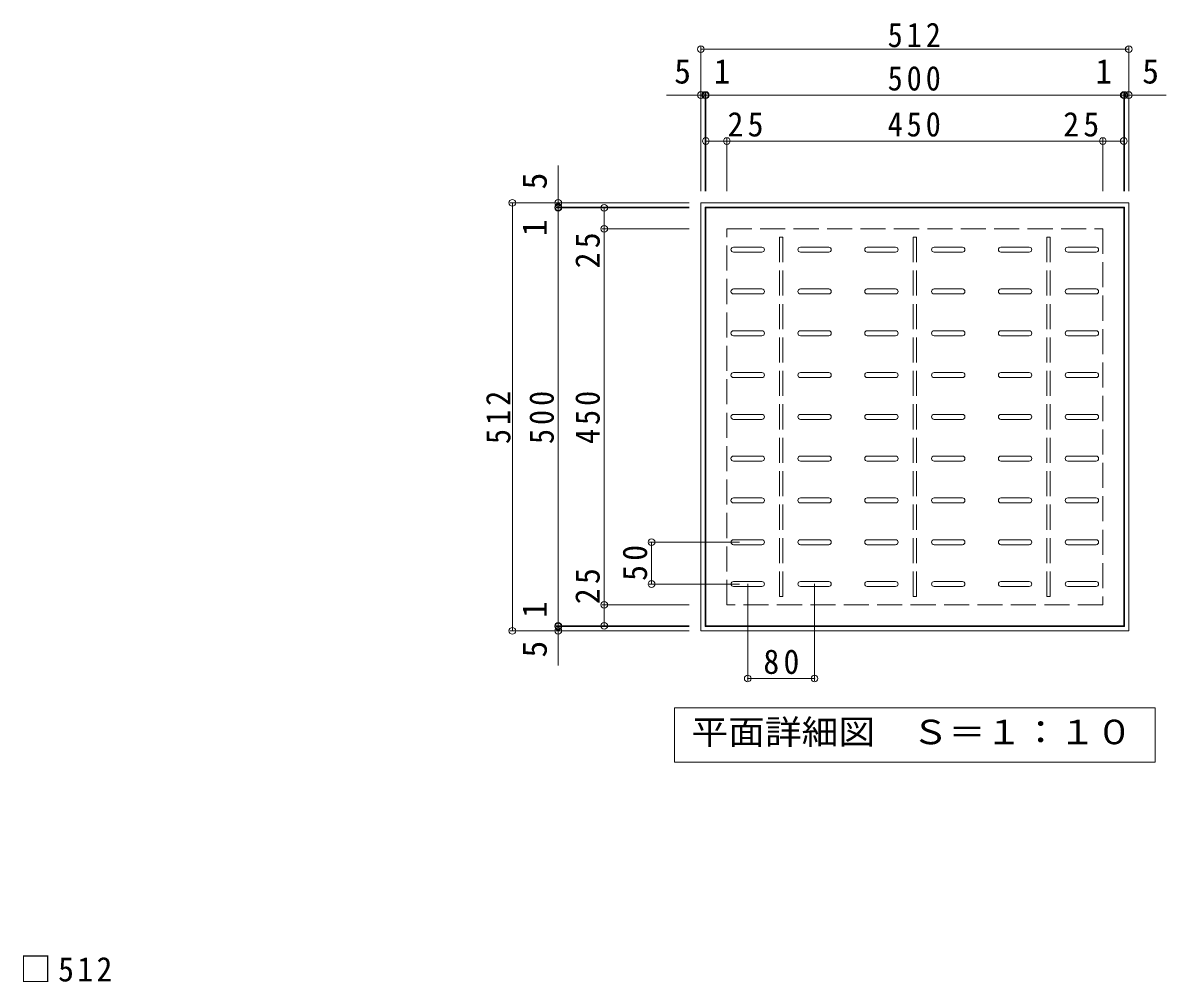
# Model space of a CAD drawing. Units: millimetres, scale not verified. Extents: x -1645 to 1573, y -1377 to 1207.
# Drawn here: x -1129 to 239, y 60 to 1207 of the extents above; entities that cross this region are included whole.
import ezdxf
from ezdxf.enums import TextEntityAlignment as Align

# ---------------------------------------------------------------- set-up
doc = ezdxf.new("R2010")
doc.units = ezdxf.units.MM
doc.header["$LTSCALE"] = 10
doc.header["$PDMODE"] = 32
doc.header["$PDSIZE"] = 8
doc.linetypes.add('DASHED3', pattern=[4, 3, -1])
for name, color, linetype, lineweight in [('C-1', 2, 'Continuous', 9), ('C-2', 3, 'Continuous', 9), ('C-4', 7, 'Continuous', 9), ('C-5', 7, 'Continuous', 9), ('C-A', 3, 'Continuous', 9), ('C-B', 6, 'DASHED3', 9), ('D-4', 7, 'Continuous', 9)]:
    doc.layers.add(name, color=color, linetype=linetype, lineweight=lineweight)
doc.styles.add('ＭＳ ゴシック', font='')
doc.styles.get('ＭＳ ゴシック').set_extended_font_data('MS Gothic')

msp = doc.modelspace()

# ---------------------------------------------------------------- linework, layer by layer
at = {"layer": 'C-1'}
for p, q in [((189.45, 987.11), (-312.55, 987.11)), ((-312.55, 485.11), (-312.55, 987.11)), ((194.45, 480.11), (194.45, 992.11)), ((-317.55, 480.11), (194.45, 480.11))]:
    msp.add_line(p, q, dxfattribs=at)
for points in [[(194.45, 992.11), (-317.55, 992.11), (-317.55, 480.11)], [(189.45, 987.11), (189.45, 485.11), (-312.55, 485.11)]]:
    msp.add_lwpolyline(points, dxfattribs=at)
at = {"layer": 'C-1', "linetype": 'DASHED3'}
msp.add_lwpolyline([(163.45, 961.11), (163.45, 511.11), (-286.55, 511.11), (-286.55, 961.11)], close=True, dxfattribs=at)
at = {"layer": 'C-2'}
for p in [(-311.55, 486.11), (188.45, 986.11)]:
    msp.add_line(p, (-311.55, 986.11), dxfattribs=at)
msp.add_lwpolyline([(188.45, 986.11), (188.45, 486.11), (-311.55, 486.11)], dxfattribs=at)
at = {"layer": 'C-4'}
for p, q in [((-317.55, 1006.11), (-317.55, 1179.11)), ((194.45, 1006.11), (194.45, 1179.11)), ((-317.55, 1176.11), (194.45, 1176.11)), ((-312.55, 1006.11), (-312.55, 1124.11)), ((-311.55, 1006.11), (-311.55, 1124.11)), ((188.45, 1006.11), (188.45, 1124.11)), ((189.45, 1006.11), (189.45, 1124.11)), ((-312.55, 1121.11), (-358.87, 1121.11)), ((-311.55, 1121.11), (-312.55, 1121.11)), ((-311.55, 1121.11), (188.45, 1121.11)), ((188.45, 1121.11), (189.45, 1121.11)), ((189.45, 1121.11), (239.2, 1121.11)), ((-286.55, 1006.11), (-286.55, 1069.11)), ((163.45, 1006.11), (163.45, 1069.11)), ((-311.55, 1066.11), (-286.55, 1066.11)), ((-286.55, 1066.11), (163.45, 1066.11)), ((163.45, 1066.11), (188.45, 1066.11)), ((-488.21, 987.11), (-488.21, 1036.86)), ((-331.55, 992.11), (-546.21, 992.11)), ((-543.21, 480.11), (-543.21, 992.11)), ((-331.55, 987.11), (-491.21, 987.11)), ((-331.55, 986.11), (-491.21, 986.11)), ((-488.21, 986.11), (-488.21, 987.11)), ((-488.21, 486.11), (-488.21, 986.11)), ((-433.21, 961.11), (-433.21, 986.11)), ((-331.55, 961.11), (-436.21, 961.11)), ((-433.21, 511.11), (-433.21, 961.11)), ((-271.38, 586.11), (-379.55, 586.11)), ((-376.55, 586.11), (-376.55, 536.11)), ((-271.38, 536.11), (-379.55, 536.11)), ((-261.55, 536.51), (-261.55, 420.11)), ((-181.55, 536.51), (-181.55, 420.11)), ((-331.55, 511.11), (-436.21, 511.11)), ((-433.21, 486.11), (-433.21, 511.11)), ((-331.55, 480.11), (-546.21, 480.11)), ((-331.55, 486.11), (-491.21, 486.11)), ((-331.55, 485.11), (-491.21, 485.11)), ((-488.21, 486.11), (-488.21, 485.11)), ((-488.21, 485.11), (-488.21, 438.79)), ((-261.55, 423.11), (-181.55, 423.11))]:
    msp.add_line(p, q, dxfattribs=at)
for p in [(-317.55, 1176.11), (194.45, 1176.11), (-317.55, 1121.11), (-312.55, 1121.11), (-311.55, 1121.11), (188.45, 1121.11), (189.45, 1121.11), (194.45, 1121.11), (-311.55, 1066.11), (-286.55, 1066.11), (163.45, 1066.11), (188.45, 1066.11), (-543.21, 992.11), (-488.21, 992.11), (-488.21, 987.11), (-488.21, 986.11), (-433.21, 986.11), (-433.21, 961.11), (-376.55, 586.11), (-376.55, 536.11), (-433.21, 511.11), (-543.21, 480.11), (-488.21, 486.11), (-488.21, 485.11), (-488.21, 480.11), (-433.21, 486.11), (-261.55, 423.11), (-181.55, 423.11)]:
    msp.add_point(p, dxfattribs=at)
at = {"layer": 'C-5'}
for p, q in [((-349.05, 388.11), (225.95, 388.11)), ((-349.05, 323.11), (-349.05, 388.11))]:
    msp.add_line(p, q, dxfattribs=at)
msp.add_lwpolyline([(225.95, 388.11), (225.95, 323.11), (-349.05, 323.11)], dxfattribs=at)
at = {"layer": 'C-A'}
for p, q in [((-278.55, 939.11), (-244.55, 939.11)), ((-278.55, 933.11), (-244.55, 933.11)), ((-198.55, 939.11), (-164.55, 939.11)), ((-198.55, 933.11), (-164.55, 933.11)), ((-118.55, 939.11), (-84.55, 939.11)), ((-118.55, 933.11), (-84.55, 933.11)), ((-38.55, 939.11), (-4.55, 939.11)), ((-38.55, 933.11), (-4.55, 933.11)), ((41.45, 939.11), (75.45, 939.11)), ((41.45, 933.11), (75.45, 933.11)), ((121.45, 939.11), (155.45, 939.11)), ((121.45, 933.11), (155.45, 933.11)), ((-278.55, 889.11), (-244.55, 889.11)), ((-278.55, 883.11), (-244.55, 883.11)), ((-198.55, 889.11), (-164.55, 889.11)), ((-198.55, 883.11), (-164.55, 883.11)), ((-118.55, 889.11), (-84.55, 889.11)), ((-118.55, 883.11), (-84.55, 883.11)), ((-38.55, 889.11), (-4.55, 889.11)), ((-38.55, 883.11), (-4.55, 883.11)), ((41.45, 889.11), (75.45, 889.11)), ((41.45, 883.11), (75.45, 883.11)), ((121.45, 889.11), (155.45, 889.11)), ((121.45, 883.11), (155.45, 883.11)), ((-278.55, 839.11), (-244.55, 839.11)), ((-198.55, 839.11), (-164.55, 839.11)), ((-118.55, 839.11), (-84.55, 839.11)), ((-38.55, 839.11), (-4.55, 839.11)), ((41.45, 839.11), (75.45, 839.11)), ((121.45, 839.11), (155.45, 839.11)), ((-278.55, 833.11), (-244.55, 833.11)), ((-198.55, 833.11), (-164.55, 833.11)), ((-118.55, 833.11), (-84.55, 833.11)), ((-38.55, 833.11), (-4.55, 833.11)), ((41.45, 833.11), (75.45, 833.11)), ((121.45, 833.11), (155.45, 833.11)), ((-278.55, 789.11), (-244.55, 789.11)), ((-278.55, 783.11), (-244.55, 783.11)), ((-198.55, 789.11), (-164.55, 789.11)), ((-198.55, 783.11), (-164.55, 783.11)), ((-118.55, 789.11), (-84.55, 789.11)), ((-118.55, 783.11), (-84.55, 783.11)), ((-38.55, 789.11), (-4.55, 789.11)), ((-38.55, 783.11), (-4.55, 783.11)), ((41.45, 789.11), (75.45, 789.11)), ((41.45, 783.11), (75.45, 783.11)), ((121.45, 789.11), (155.45, 789.11)), ((121.45, 783.11), (155.45, 783.11)), ((-278.55, 739.11), (-244.55, 739.11)), ((-198.55, 739.11), (-164.55, 739.11)), ((-118.55, 739.11), (-84.55, 739.11)), ((-38.55, 739.11), (-4.55, 739.11)), ((41.45, 739.11), (75.45, 739.11)), ((121.45, 739.11), (155.45, 739.11)), ((-278.55, 733.11), (-244.55, 733.11)), ((-198.55, 733.11), (-164.55, 733.11)), ((-118.55, 733.11), (-84.55, 733.11)), ((-38.55, 733.11), (-4.55, 733.11)), ((41.45, 733.11), (75.45, 733.11)), ((121.45, 733.11), (155.45, 733.11)), ((-278.55, 689.11), (-244.55, 689.11)), ((-198.55, 689.11), (-164.55, 689.11)), ((-118.55, 689.11), (-84.55, 689.11)), ((-38.55, 689.11), (-4.55, 689.11)), ((41.45, 689.11), (75.45, 689.11)), ((121.45, 689.11), (155.45, 689.11)), ((-278.55, 683.11), (-244.55, 683.11)), ((-198.55, 683.11), (-164.55, 683.11)), ((-118.55, 683.11), (-84.55, 683.11)), ((-38.55, 683.11), (-4.55, 683.11)), ((41.45, 683.11), (75.45, 683.11)), ((121.45, 683.11), (155.45, 683.11)), ((-278.55, 639.11), (-244.55, 639.11)), ((-278.55, 633.11), (-244.55, 633.11)), ((-198.55, 639.11), (-164.55, 639.11)), ((-198.55, 633.11), (-164.55, 633.11)), ((-118.55, 639.11), (-84.55, 639.11)), ((-118.55, 633.11), (-84.55, 633.11)), ((-38.55, 639.11), (-4.55, 639.11)), ((-38.55, 633.11), (-4.55, 633.11)), ((41.45, 639.11), (75.45, 639.11)), ((41.45, 633.11), (75.45, 633.11)), ((121.45, 639.11), (155.45, 639.11)), ((121.45, 633.11), (155.45, 633.11)), ((-278.55, 589.11), (-244.55, 589.11)), ((-198.55, 589.11), (-164.55, 589.11)), ((-118.55, 589.11), (-84.55, 589.11)), ((-38.55, 589.11), (-4.55, 589.11)), ((41.45, 589.11), (75.45, 589.11)), ((121.45, 589.11), (155.45, 589.11)), ((-278.55, 583.11), (-244.55, 583.11)), ((-198.55, 583.11), (-164.55, 583.11)), ((-118.55, 583.11), (-84.55, 583.11)), ((-38.55, 583.11), (-4.55, 583.11)), ((41.45, 583.11), (75.45, 583.11)), ((121.45, 583.11), (155.45, 583.11)), ((-278.55, 539.11), (-244.55, 539.11)), ((-198.55, 539.11), (-164.55, 539.11)), ((-118.55, 539.11), (-84.55, 539.11)), ((-38.55, 539.11), (-4.55, 539.11)), ((41.45, 539.11), (75.45, 539.11)), ((121.45, 539.11), (155.45, 539.11)), ((-278.55, 533.11), (-244.55, 533.11)), ((-198.55, 533.11), (-164.55, 533.11)), ((-118.55, 533.11), (-84.55, 533.11)), ((-38.55, 533.11), (-4.55, 533.11)), ((41.45, 533.11), (75.45, 533.11)), ((121.45, 533.11), (155.45, 533.11))]:
    msp.add_line(p, q, dxfattribs=at)
for centre, start, end in [((-278.55, 936.11), 90, 270), ((-244.55, 936.11), 270, 90), ((-198.55, 936.11), 90, 270), ((-164.55, 936.11), 270, 90), ((-118.55, 936.11), 90, 270), ((-84.55, 936.11), 270, 90), ((-38.55, 936.11), 90, 270), ((-4.55, 936.11), 270, 90), ((41.45, 936.11), 90, 270), ((75.45, 936.11), 270, 90), ((121.45, 936.11), 90, 270), ((155.45, 936.11), 270, 90), ((-278.55, 886.11), 90, 270), ((-244.55, 886.11), 270, 90), ((-198.55, 886.11), 90, 270), ((-164.55, 886.11), 270, 90), ((-118.55, 886.11), 90, 270), ((-84.55, 886.11), 270, 90), ((-38.55, 886.11), 90, 270), ((-4.55, 886.11), 270, 90), ((41.45, 886.11), 90, 270), ((75.45, 886.11), 270, 90), ((121.45, 886.11), 90, 270), ((155.45, 886.11), 270, 90), ((-278.55, 836.11), 90, 270), ((-244.55, 836.11), 270, 90), ((-198.55, 836.11), 90, 270), ((-164.55, 836.11), 270, 90), ((-118.55, 836.11), 90, 270), ((-84.55, 836.11), 270, 90), ((-38.55, 836.11), 90, 270), ((-4.55, 836.11), 270, 90), ((41.45, 836.11), 90, 270), ((75.45, 836.11), 270, 90), ((121.45, 836.11), 90, 270), ((155.45, 836.11), 270, 90), ((-278.55, 786.11), 90, 270), ((-244.55, 786.11), 270, 90), ((-198.55, 786.11), 90, 270), ((-164.55, 786.11), 270, 90), ((-118.55, 786.11), 90, 270), ((-84.55, 786.11), 270, 90), ((-38.55, 786.11), 90, 270), ((-4.55, 786.11), 270, 90), ((41.45, 786.11), 90, 270), ((75.45, 786.11), 270, 90), ((121.45, 786.11), 90, 270), ((155.45, 786.11), 270, 90), ((-278.55, 736.11), 90, 270), ((-244.55, 736.11), 270, 90), ((-198.55, 736.11), 90, 270), ((-164.55, 736.11), 270, 90), ((-118.55, 736.11), 90, 270), ((-84.55, 736.11), 270, 90), ((-38.55, 736.11), 90, 270), ((-4.55, 736.11), 270, 90), ((41.45, 736.11), 90, 270), ((75.45, 736.11), 270, 90), ((121.45, 736.11), 90, 270), ((155.45, 736.11), 270, 90), ((-278.55, 686.11), 90, 270), ((-244.55, 686.11), 270, 90), ((-198.55, 686.11), 90, 270), ((-164.55, 686.11), 270, 90), ((-118.55, 686.11), 90, 270), ((-84.55, 686.11), 270, 90), ((-38.55, 686.11), 90, 270), ((-4.55, 686.11), 270, 90), ((41.45, 686.11), 90, 270), ((75.45, 686.11), 270, 90), ((121.45, 686.11), 90, 270), ((155.45, 686.11), 270, 90), ((-278.55, 636.11), 90, 270), ((-244.55, 636.11), 270, 90), ((-198.55, 636.11), 90, 270), ((-164.55, 636.11), 270, 90), ((-118.55, 636.11), 90, 270), ((-84.55, 636.11), 270, 90), ((-38.55, 636.11), 90, 270), ((-4.55, 636.11), 270, 90), ((41.45, 636.11), 90, 270), ((75.45, 636.11), 270, 90), ((121.45, 636.11), 90, 270), ((155.45, 636.11), 270, 90), ((-278.55, 586.11), 90, 270), ((-244.55, 586.11), 270, 90), ((-198.55, 586.11), 90, 270), ((-164.55, 586.11), 270, 90), ((-118.55, 586.11), 90, 270), ((-84.55, 586.11), 270, 90), ((-38.55, 586.11), 90, 270), ((-4.55, 586.11), 270, 90), ((41.45, 586.11), 90, 270), ((75.45, 586.11), 270, 90), ((121.45, 586.11), 90, 270), ((155.45, 586.11), 270, 90), ((-278.55, 536.11), 90, 270), ((-244.55, 536.11), 270, 90), ((-198.55, 536.11), 90, 270), ((-164.55, 536.11), 270, 90), ((-118.55, 536.11), 90, 270), ((-84.55, 536.11), 270, 90), ((-38.55, 536.11), 90, 270), ((-4.55, 536.11), 270, 90), ((41.45, 536.11), 90, 270), ((75.45, 536.11), 270, 90), ((121.45, 536.11), 90, 270), ((155.45, 536.11), 270, 90)]:
    msp.add_arc(centre, 3, start, end, dxfattribs=at)
at = {"layer": 'C-B'}
for p, q in [((-223.55, 951.11), (-223.55, 521.11)), ((-219.55, 951.11), (-223.55, 951.11)), ((-63.55, 951.11), (-63.55, 521.11)), ((-59.55, 951.11), (-63.55, 951.11)), ((96.45, 951.11), (96.45, 521.11)), ((100.45, 951.11), (96.45, 951.11))]:
    msp.add_line(p, q, dxfattribs=at)
for points in [[(-219.55, 951.11), (-219.55, 521.11), (-223.55, 521.11)], [(-59.55, 951.11), (-59.55, 521.11), (-63.55, 521.11)], [(100.45, 951.11), (100.45, 521.11), (96.45, 521.11)]]:
    msp.add_lwpolyline(points, dxfattribs=at)

# ---------------------------------------------------------------- texts
at = {"layer": 'C-4', "color": 2, "style": 'ＭＳ ゴシック'}
for s, p in [('5', (-349.45, 1126.11)), ('1', (-302.18, 1126.11)), ('1', (154.54, 1126.11)), ('5', (210.61, 1126.11))]:
    msp.add_text(s, height=29.33, dxfattribs=at).set_placement(p, align=Align.BOTTOM_LEFT)
for s, p in [('5', (-493.21, 1008.27)), ('1', (-493.21, 952.2)), ('1', (-493.21, 495.48)), ('5', (-493.21, 448.21))]:
    msp.add_text(s, height=29.33, rotation=90, dxfattribs=at).set_placement(p, align=Align.BOTTOM_LEFT)
at = {"layer": 'C-4', "color": 2, "char_height": 29.33, "attachment_point": 7, "style": 'ＭＳ ゴシック'}
for s, insert in [('\\T1.27;\\W0.9;512', (-94.05, 1177.99)), ('\\T1.27;\\W0.9;500', (-94.05, 1126.11)), ('\\T1.27;\\W0.95;25', (-285.69, 1071.11)), ('\\T1.27;\\W0.9;450', (-94.05, 1071.11)), ('\\T1.27;\\W0.95;25', (116.07, 1071.11)), ('\\T1.27;\\W0.95;80', (-242.8, 428.11))]:
    msp.add_mtext(s, dxfattribs=dict(at, insert=insert))
at = {"layer": 'C-4', "color": 2, "char_height": 29.33, "attachment_point": 7, "rotation": 90, "style": 'ＭＳ ゴシック'}
for s, insert in [('\\T1.27;\\W0.95;25', (-438.21, 913.73)), ('\\T1.27;\\W0.9;512', (-545.09, 703.61)), ('\\T1.27;\\W0.9;500', (-493.21, 703.61)), ('\\T1.27;\\W0.9;450', (-438.21, 703.61)), ('\\T1.27;\\W0.95;50', (-381.55, 539.86)), ('\\T1.27;\\W0.95;25', (-438.21, 511.98))]:
    msp.add_mtext(s, dxfattribs=dict(at, insert=insert))
at = {"layer": 'C-5', "color": 2, "style": 'ＭＳ ゴシック', "width": 1.1}
msp.add_text('平面詳細図\u3000Ｓ＝１：１０', height=29.33, dxfattribs=at).set_placement((-329.05, 335.61), align=Align.BOTTOM_LEFT)
at = {"layer": 'D-4', "color": 2, "insert": (-1132.77, 59.79), "char_height": 29.33, "attachment_point": 7, "style": 'ＭＳ ゴシック'}
msp.add_mtext('\\T1.21;\\W0.95;□512', dxfattribs=at)

doc.saveas('drawing.dxf')
